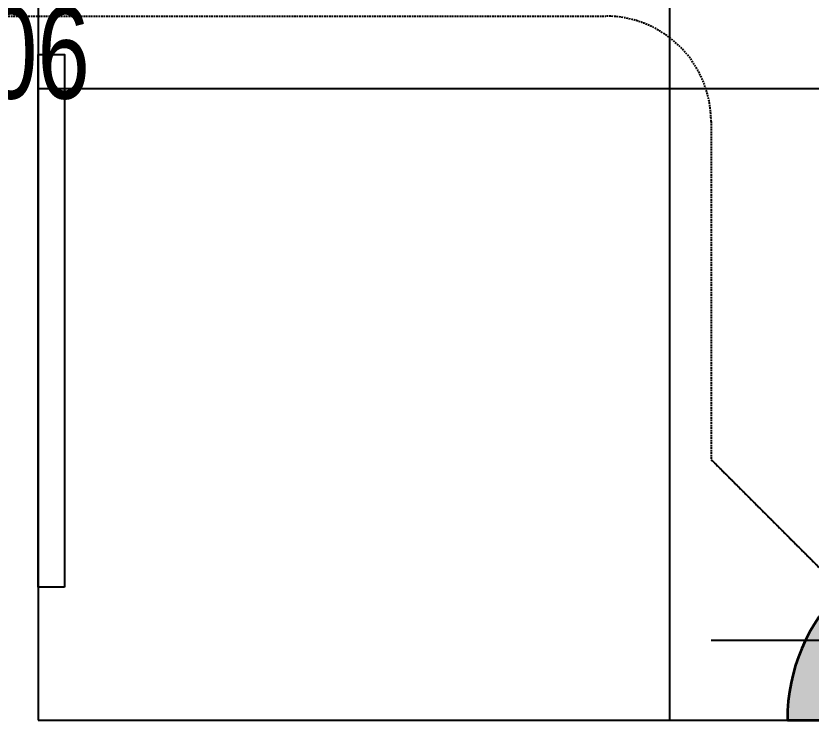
# Model space of a CAD drawing. Extents: x -178977 to 231842, y -29287 to 19916.
# Drawn here: x 29455 to 30210, y -6810 to -6141 of the extents above; entities that cross this region are included whole.
import ezdxf
from ezdxf.enums import TextEntityAlignment as Align

# ---------------------------------------------------------------- set-up
doc = ezdxf.new("R2010")
doc.units = 0
doc.header["$LTSCALE"] = 0.25
doc.linetypes.add('DASHDOT', pattern=[25.4, 12.7, -6.35, 0, -6.35])
doc.linetypes.add('HIDDEN', pattern=[9.525, 6.35, -3.175])
for name, color, linetype, lineweight in [('01-First Floor-FUR$0$72_EGR_EQP_TAG', 142, 'Continuous', 5), ('01-First Floor-FUR$0$LOADING', 253, 'Continuous', 5), ('01-First Floor-FUR$0$Walls', 251, 'Continuous', 5), ('E-LITE-CLNG-CNDT', 6, 'DASHDOT', 35), ('E-LITE-EXIT-NUMB', 6, 'Continuous', 25), ('E-POWR-FLOR-CNDT', 6, 'HIDDEN', 25), ('E-POWR-WALL @ 100', 4, 'Continuous', 35)]:
    doc.layers.add(name, color=color, linetype=linetype, lineweight=lineweight)
doc.layers.add('01-First Floor-FUR$0$FALSE CEILING', color=251, linetype='Continuous')
doc.styles.add('01-First Floor-FUR$0$X3G_ENTITY_257CFD', font='swisscl.ttf', dxfattribs={"height": 200})
doc.styles.add('DC_SIMPLEX', font='SIMPLEX.shx', dxfattribs={"width": 0.7})

# ---------------------------------------------------------------- blocks, each defined once
blk = doc.blocks.new('01-First Floor-FUR')
at = {"layer": '01-First Floor-FUR$0$FALSE CEILING', "linetype": 'Continuous'}
for p, q in [((30076, -6810), (30076, -2810)), ((29476, -6210), (32976, -6210))]:
    blk.add_line(p, q, dxfattribs=at)
at = {"layer": '01-First Floor-FUR$0$FALSE CEILING'}
blk.add_lwpolyline([(29476, -6810), (32976, -6810), (32976, -2810), (29476, -2810)], close=True, dxfattribs=at)
at = {"layer": '01-First Floor-FUR$0$FALSE CEILING', "elevation": -0.1}
blk.add_lwpolyline([(29501, -6683.69), (29476, -6683.69), (29476, -6177.69), (29501, -6177.69), (29501, -6683.69)], dxfattribs=at)
at = {"layer": '01-First Floor-FUR$0$LOADING', "elevation": -0.1}
blk.add_lwpolyline([(29501, -6683.69), (29476, -6683.69), (29476, -6177.69), (29501, -6177.69), (29501, -6683.69)], dxfattribs=at)
at = {"layer": '01-First Floor-FUR$0$Walls'}
for p, q in [((29476, -2810), (29476, -6810)), ((29476, -6810), (31896, -6810))]:
    blk.add_line(p, q, dxfattribs=at)
at = {"layer": '01-First Floor-FUR$0$72_EGR_EQP_TAG', "insert": (29475.12, -6132.2, -0.1), "char_height": 87.473, "attachment_point": 2, "style": '01-First Floor-FUR$0$X3G_ENTITY_257CFD'}
blk.add_mtext('06', dxfattribs=at)
blk = doc.blocks.new('*U169')
h = blk.add_hatch(color=253)
edge = h.paths.add_edge_path()
edge.add_line((0, 1.75), (0, -1.75))
edge.add_arc((0, 0), 1.75, 90, 270, ccw=False)
for p, q in [((-1.6771, 0.5), (-3.2113, 0.5)), ((-1.6771, -0.5), (-3.2113, -0.5))]:
    blk.add_line(p, q)
blk.add_lwpolyline([(0, 1.75, 1), (0, -1.75)], format="xyb", close=True)
at = {"layer": 'Defpoints'}
for p, q in [((-2.4749, 2.4749), (0, 0)), ((-0.7582, -2.4749), (-0.7582, 2.4749)), ((-2.4749, -2.4749), (0, 0))]:
    blk.add_line(p, q, dxfattribs=at)
at = {"layer": 'E-LITE-EXIT-NUMB', "style": 'DC_SIMPLEX', "width": 0.7, "flags": 8}
blk.add_attdef('TYPE', text='', height=2, rotation=360, dxfattribs=at).set_placement((-2.682, 5.2383), align=Align.RIGHT)
blk.add_attdef('CIRCUIT', (2.682, 5.2383), '', height=2, rotation=360, dxfattribs=at)

msp = doc.modelspace()

# ---------------------------------------------------------------- linework, layer by layer
at = {"layer": 'E-POWR-FLOR-CNDT'}
msp.add_lwpolyline([(29376, -6141.27), (30015.13, -6141.27, -0.414214), (30115.13, -6241.27), (30115.13, -6562.51), (30238.87, -6686.26)], format="xyb", dxfattribs=at)

# ---------------------------------------------------------------- block references
at = {"layer": 'E-LITE-CLNG-CNDT'}
msp.add_blockref('01-First Floor-FUR', (0, 0), dxfattribs=at)
at = {"layer": 'E-POWR-WALL @ 100', "xscale": 100, "yscale": 100, "zscale": 100, "rotation": 269.9999999999911}
msp.add_blockref('*U169', (30362.61, -6810), dxfattribs=at)

doc.saveas('drawing.dxf')
